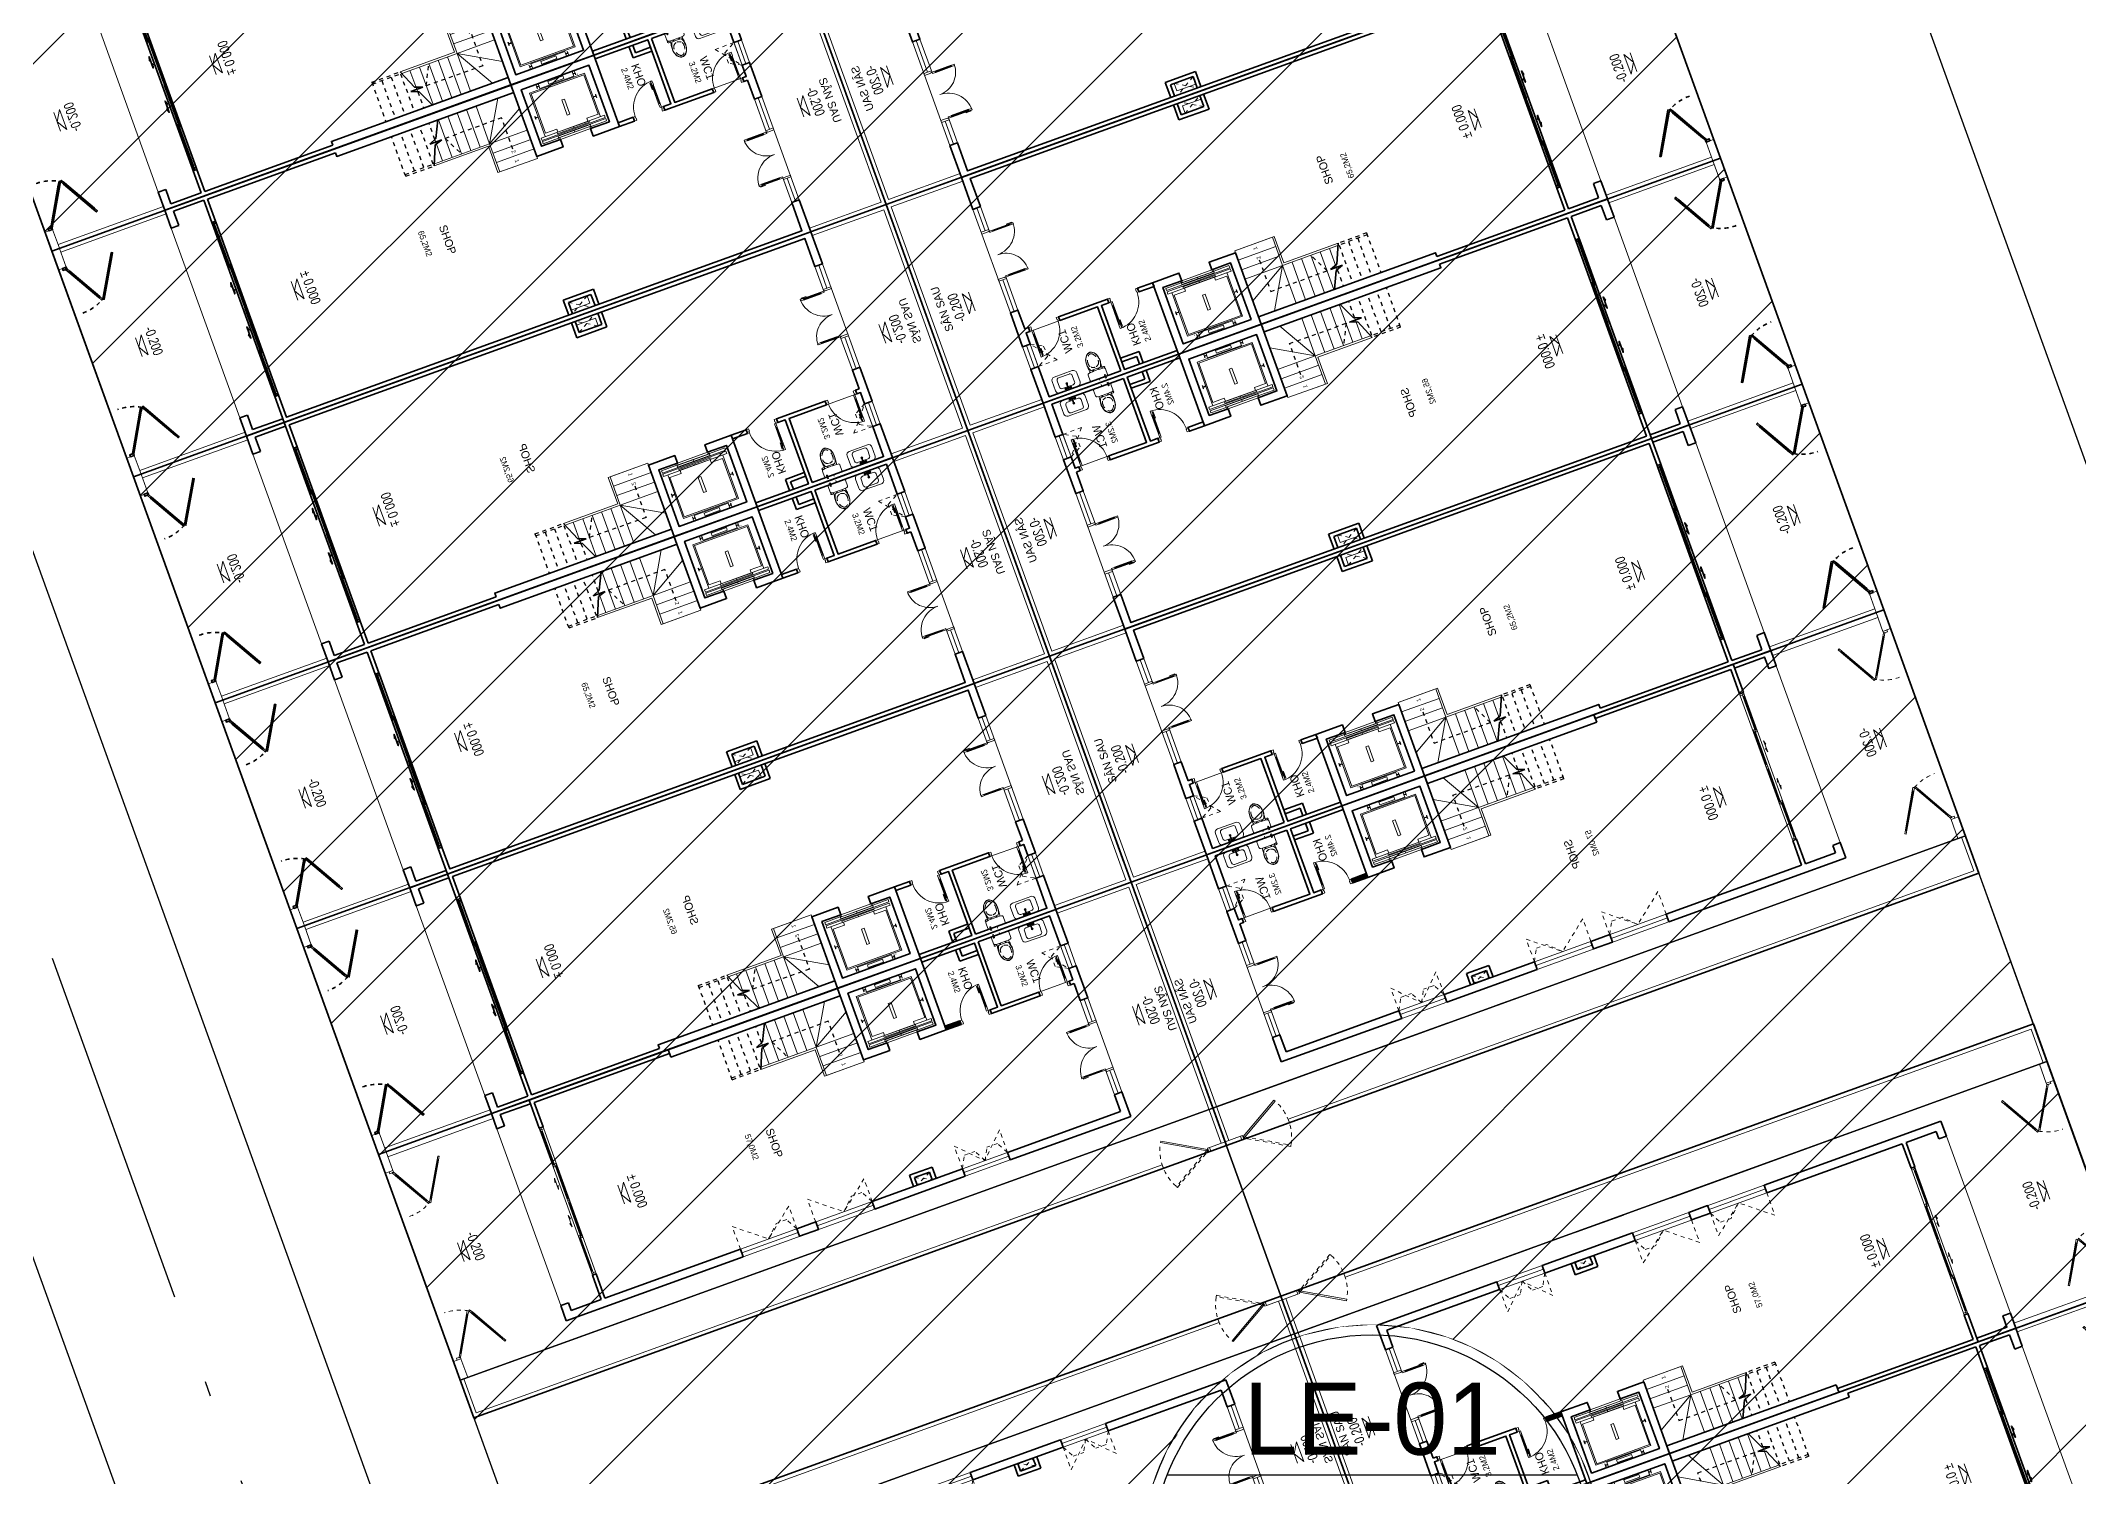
# Model space of a CAD drawing. Header units: metres. Extents: x 551291 to 569219, y 2064429 to 2066248.
# Drawn here: x 552807.2 to 552858.1, y 2065729.4 to 2065765.2 of the extents above; entities that cross this region are included whole.
import ezdxf
from ezdxf.enums import TextEntityAlignment as Align

# ---------------------------------------------------------------- set-up
doc = ezdxf.new("R2010")
doc.units = ezdxf.units.M
for name, pattern in [('$AUDIT_BAD_LTYPE2', [0]), ('ACAD_ISO10W100', [18.5, 12, -3, 0.5, -3]), ('CENTER', [2, 1.25, -0.25, 0.25, -0.25]), ('DASHDOT2', [0.5, 0.25, -0.125, 0, -0.125]), ('DOT', [0.25, 0, -0.25]), ('HIDDEN', [0.375, 0.25, -0.125]), ('HIDDEN2', [0.1875, 0.125, -0.0625]), ('xref-thap C (mb tang 32-2)$0$HIDDEN', [0.375, 0.25, -0.125])]:
    doc.linetypes.add(name, pattern=pattern)
doc.layers.get('0').update_dxf_attribs({"linetype": 'CONTINUOUS'})
for name, color, linetype, lineweight in [('-CONCRETE', 1, 'CONTINUOUS', 35), ('-DIM', 9, 'CONTINUOUS', 13), ('-DOOR', 137, 'CONTINUOUS', 9), ('-FURNITURE', 46, 'CONTINUOUS', 9), ('-HATCH', 8, 'CONTINUOUS', 5), ('-HIDE', 3, 'HIDDEN', 13), ('-KH', 143, 'CONTINUOUS', 13), ('-LINE1', 7, 'CONTINUOUS', 18), ('-LINE2', 252, 'CONTINUOUS', 9), ('-TEXT', 7, 'CONTINUOUS', 15), ('-WALL', 4, 'CONTINUOUS', 35), ('text', 7, 'CONTINUOUS', 25)]:
    doc.layers.add(name, color=color, linetype=linetype, lineweight=lineweight)
for name, color, linetype in [('1-NETMANH', 8, 'CONTINUOUS'), ('APOLIC', 7, 'CONTINUOUS'), ('ChiaLo', 128, 'CENTER'), ('datOlienke', 42, 'CONTINUOUS'), ('ghi_chu', 7, 'CONTINUOUS'), ('LogDg', 7, 'CONTINUOUS'), ('LoLK', 6, 'CONTINUOUS'), ('TEXT25', 2, 'CONTINUOUS'), ('TimDg', 222, 'CONTINUOUS'), ('ViaHeS', 32, 'CONTINUOUS')]:
    doc.layers.add(name, color=color, linetype=linetype)
doc.styles.add('1', font='arial.ttf')
doc.styles.add('avh', font='')
doc.styles.add('SVN_AVO_thuong', font='')
doc.styles.add('T1', font='', dxfattribs={"height": 200})
doc.styles.add('vnavanth', font='', dxfattribs={"width": 0.8})
doc.styles.get('avh').set_extended_font_data('.VnAvantH')
doc.styles.get('SVN_AVO_thuong').set_extended_font_data('SVN-Avo')
doc.styles.get('T1').set_extended_font_data('VNgeometric Light')
doc.styles.get('vnavanth').set_extended_font_data('.VnAvantH')

# ---------------------------------------------------------------- blocks, each defined once
blk = doc.blocks.new('sl')
at = {"layer": 'ghi_chu', "color": 158}
blk.add_circle((0, 0), 5.75, dxfattribs=at)
at = {"color": 158, "linetype": 'DOT'}
blk.add_wipeout([(0, 5.75), (0.97, 5.668), (1.864, 5.439), (2.472, 5.191), (3.131, 4.823), (3.79, 4.324), (4.429, 3.666), (4.911, 2.991), (5.204, 2.446), (5.532, 1.568), (5.698, 0.768), (5.75, 0), (5.686, -0.853), (5.496, -1.69), (5.233, -2.383), (4.825, -3.127), (4.383, -3.722), (3.93, -4.198), (2.994, -4.909), (2.42, -5.216), (1.535, -5.541), (0.627, -5.716), (0, -5.75), (-0.858, -5.686), (-1.594, -5.525), (-2.409, -5.221), (-3.139, -4.817), (-3.718, -4.386), (-4.312, -3.804), (-4.852, -3.086), (-5.211, -2.43), (-5.524, -1.596), (-5.686, -0.854), (-5.75, 0), (-5.661, 1.007), (-5.488, 1.715), (-5.12, 2.617), (-4.439, 3.655), (-3.548, 4.525), (-2.721, 5.065), (-1.721, 5.487), (-0.805, 5.693)], dxfattribs=at).dxf.layer = 'ghi_chu'
at = {"layer": 'ghi_chu', "color": 32}
for points in [[(-5.123, 2), (5.123, 2)], [(-5.408, -1), (5.408, -1)], [(0, -1), (0, -5.5)]]:
    blk.add_lwpolyline(points, dxfattribs=at)
at = {"layer": 'ghi_chu'}
blk.add_circle((0, 0), 5.5, dxfattribs=at)
at = {"layer": 'ghi_chu', "style": 'avh'}
for tag, height, p in [('SOLO', 1.25, (0, 2.506)), ('DT', 1.5, (-0.015, -0.494))]:
    blk.add_attdef(tag, text='', height=height, dxfattribs=at).set_placement(p, align=Align.CENTER)
blk.add_attdef('MD', text='', height=1.25, dxfattribs=at).set_placement((-0.502, -2.997), align=Align.RIGHT)
blk.add_attdef('TC', (0.5, -3.02), '', height=1.25, dxfattribs=at)
blk = doc.blocks.new('A$C18091ED7')
for p, q in [((-83, -267), (-83, -300)), ((-83, -278), (-83, -288)), ((-61, -290), (-83, -290)), ((-63, -265), (-81, -265)), ((-61, -267), (-61, -300)), ((0, -42), (0, 0)), ((61, -267), (61, -300)), ((61, -290), (83, -290)), ((63, -265), (81, -265)), ((83, -267), (83, -300)), ((83, -278), (83, -288)), ((146, -27), (179, -27)), ((146, -27), (146, -30)), ((146, -30), (166, -30)), ((153, -37), (146, -30)), ((152, 0), (152, -27)), ((152, 0), (179, 0)), ((153, -37), (166, -37)), ((153, -40), (153, -37)), ((153, -40), (178, -40)), ((153, -40), (178, -40)), ((153, -40), (153, -42)), ((165, -262), (165, -290)), ((185, -30), (166, -30)), ((178, -37), (166, -37)), ((168, -260), (228, -260)), ((168, -292), (207, -292)), ((185, -30), (178, -37)), ((178, -37), (178, -40)), ((178, -40), (178, -42)), ((179, 0), (179, -27)), ((179, -27), (185, -27)), ((185, -27), (185, -30)), ((231, -274), (231, -262))]:
    blk.add_line(p, q)
for points in [[(230, -219, -0.137407), (225, -235), (222, -241, -0.236081), (198, -255, -0.051961), (-198, -255, -0.236081), (-222, -241), (-225, -235, -0.137407), (-230, -219), (-230, -72, -0.198912), (-226, -63), (-209, -46, -0.198912), (-200, -42), (0, -42), (200, -42, -0.198912), (209, -46), (226, -63, -0.198912), (230, -72)], [(144, -619, -0.212405), (26, -734, -0.027685), (-1, -739, -0.022279), (-26, -734, -0.212405), (-144, -619, -0.142796), (-167, -428, -0.093005), (-128, -309, -0.256439), (-111, -300), (0, -300), (111, -300, -0.256439), (128, -309, -0.093005), (167, -428, -0.142796)]]:
    blk.add_lwpolyline(points, format="xyb", close=True)
at = {"linetype": 'xref-thap C (mb tang 32-2)$0$HIDDEN', "ltscale": 100}
blk.add_lwpolyline([(61, -669, -0.199031), (0, -699, -0.199031), (-61, -669, -0.218924), (-132, -478, -0.153791), (-112, -404, -0.236701), (0, -348, -0.236701), (112, -404, -0.153791), (132, -478, -0.218924)], format="xyb", close=True, dxfattribs=at)
blk.add_circle((166, -78), 13.9)
for centre, radius, start, end in [((-81, -267), 1.98, 90, 180), ((-63, -267), 1.98, 0, 90), ((63, -267), 1.98, 90, 180), ((81, -267), 1.98, 0, 90), ((168, -262), 2.47, 90, 180), ((168, -290), 2.47, 180, 270), ((207, -277), 15.5, 270, 306.4659), ((168, -225), 80.1, 306.4659, 320.3123), ((228, -274), 2.47, 320.3123, 0)]:
    blk.add_arc(centre, radius, start, end)
for points in [[(-156, -259), (-157, -267), (-164, -328), (-169, -385), (-184, -528), (-136, -679), (-50, -735), (-20, -741), (0, -744)], [(156, -259), (157, -267), (164, -328), (169, -385), (184, -528), (136, -679), (50, -735), (20, -741), (0, -744)]]:
    blk.add_open_spline(points, degree=3, knots=[130.613938, 130.613938, 130.613938, 130.613938, 152.852109, 311.129351, 417.703951, 561.383393, 697.692632, 710.812262, 710.812262, 710.812262, 710.812262])
blk = doc.blocks.new('X-5M-DH-2-CORE$0$A$C75E80C28')
at = {"layer": '-LINE2', "linetype": 'Continuous', "ltscale": 2}
for p, q in [((-731, -149), (731, -149)), ((-731, -1305), (-731, -149)), ((-700, -179), (700, -179)), ((-700, -1225), (-700, -179)), ((-557, -112), (-560, -112)), ((-510, -22), (-510, -51)), ((-507, -22), (-510, -22)), ((-510, -109), (-510, -79)), ((-507, -22), (-507, -51)), ((-507, -109), (-507, -79)), ((-456, -57), (-501, -57)), ((-456, -60), (-501, -60)), ((-456, -70), (-501, -70)), ((-456, -73), (-501, -73)), ((-453, -63), (-453, -67)), ((-450, -63), (-450, -67)), ((450, -63), (450, -67)), ((453, -63), (453, -67)), ((456, -57), (501, -57)), ((456, -60), (501, -60)), ((456, -70), (501, -70)), ((456, -73), (501, -73)), ((457, -112), (460, -112)), ((507, -22), (510, -22)), ((507, -22), (507, -51)), ((507, -109), (507, -79)), ((510, -22), (510, -51)), ((510, -109), (510, -79)), ((700, -1225), (700, -179)), ((731, -1305), (731, -149)), ((840, -1305), (-840, -1305)), ((-840, -1365), (-840, -1305)), ((840, -1365), (-840, -1365)), ((840, -1395), (-840, -1395)), ((-840, -1395), (-840, -1455)), ((-840, -1455), (-435, -1455)), ((-700, -1225), (-400, -1225)), ((-435, -1450), (-435, -1460)), ((-435, -1450), (-400, -1450)), ((-435, -1460), (-425, -1460)), ((-435, -1490), (-435, -1500)), ((-435, -1490), (-425, -1490)), ((-435, -1500), (-400, -1500)), ((-433, -1452), (-433, -1458)), ((-433, -1452), (-402, -1452)), ((-433, -1458), (-425, -1458)), ((-433, -1492), (-433, -1498)), ((-433, -1492), (-425, -1492)), ((-433, -1498), (-402, -1498)), ((430, -1406), (-430, -1406)), ((-430, -1406), (-430, -1446)), ((430, -1446), (-430, -1446)), ((425, -1309), (-425, -1309)), ((-425, -1343), (-425, -1309)), ((425, -1343), (-425, -1343)), ((-425, -1458), (-425, -1460)), ((-425, -1490), (-425, -1492)), ((-402, -1452), (-402, -1498)), ((-400, -1305), (-400, -1225)), ((400, -1450), (-400, -1450)), ((-400, -1450), (-400, -1500)), ((0, -1309), (0, -1343)), ((0, -1406), (0, -1446)), ((700, -1225), (400, -1225)), ((400, -1305), (400, -1225)), ((400, -1450), (400, -1500)), ((435, -1450), (400, -1450)), ((435, -1500), (400, -1500)), ((402, -1452), (402, -1498)), ((433, -1452), (402, -1452)), ((433, -1498), (402, -1498)), ((425, -1343), (425, -1309)), ((433, -1458), (425, -1458)), ((425, -1458), (425, -1460)), ((435, -1460), (425, -1460)), ((425, -1490), (425, -1492)), ((435, -1490), (425, -1490)), ((433, -1492), (425, -1492)), ((430, -1406), (430, -1446)), ((433, -1452), (433, -1458)), ((433, -1492), (433, -1498)), ((435, -1450), (435, -1460)), ((840, -1455), (435, -1455)), ((435, -1490), (435, -1500)), ((840, -1365), (840, -1305)), ((840, -1395), (840, -1455))]:
    blk.add_line(p, q, dxfattribs=at)
for points in [[(-450, 0), (-450, -130), (450, -130), (450, 0)], [(-200, -29), (200, -29), (200, -101), (-200, -101)], [(-36, -584), (36, -584), (36, -984), (-36, -984)]]:
    blk.add_lwpolyline(points, close=True, dxfattribs=at)
for points in [[(-780, -789), (-751, -789, 0.414214), (-750, -788), (-750, -784), (-750, -780, 0.414214), (-751, -779), (-780, -779, -0.256978), (-784, -782), (-798, -782, -0.414214), (-801, -779), (-804, -749, 0.414214), (-807, -746), (-812, -746), (-812, -784), (-812, -821), (-807, -821, 0.414214), (-804, -818), (-801, -789, -0.414214), (-798, -786), (-784, -786, -0.256978), (-780, -789)], [(780, -789), (751, -789, -0.414214), (750, -788), (750, -784), (750, -780, -0.414214), (751, -779), (780, -779, 0.256978), (784, -782), (798, -782, 0.414214), (801, -779), (804, -749, -0.414214), (807, -746), (812, -746), (812, -784), (812, -821), (807, -821, -0.414214), (804, -818), (801, -789, 0.414214), (798, -786), (784, -786, 0.256978), (780, -789)]]:
    blk.add_lwpolyline(points, format="xyb", dxfattribs=at)
for centre, radius, start, end in [((-501, -51), 9.4, 180, 270), ((-501, -79), 9.4, 90, 180), ((-501, -51), 6.2, 180, 270), ((-501, -79), 6.2, 90, 180), ((-456, -63), 6.2, 0, 90), ((-456, -63), 3, 0, 90), ((-456, -67), 6.2, 270, 0), ((-456, -67), 3, 270, 0), ((456, -63), 6.2, 90, 180), ((456, -67), 6.2, 180, 270), ((456, -63), 3, 90, 180), ((456, -67), 3, 180, 270), ((501, -51), 6.2, 270, 0), ((501, -51), 9.4, 270, 0), ((501, -79), 9.4, 0, 90), ((501, -79), 6.2, 0, 90)]:
    blk.add_arc(centre, radius, start, end, dxfattribs=at)
blk = doc.blocks.new('A$C3F71457E')
at = {"layer": '-CONCRETE'}
blk.add_lwpolyline([(0, -100), (0, 400), (-1500, 400), (-1500, -1400), (0, -1400), (0, -900), (200, -900), (200, -1600), (-1700, -1600), (-1700, 600), (200, 600), (200, -100), (0, -100)], dxfattribs=at)
at = {"layer": '-LINE1'}
blk.add_line((0, -900), (0, -100), dxfattribs=at)
at = {"color": 2, "rotation": 90}
blk.add_blockref('X-5M-DH-2-CORE$0$A$C75E80C28', (-1500, -500), dxfattribs=at)
blk = doc.blocks.new('*U1202')
at = {"linetype": '$AUDIT_BAD_LTYPE2'}
for p, q in [((70, 100), (70, 600)), ((90, 600), (90, 100))]:
    blk.add_line(p, q, dxfattribs=at)
for points in [[(50, 600), (90, 600), (90, 700), (50, 700), (50, 600)], [(50, 603), (50, 100)], [(50, 100), (90, 100), (90, 0), (50, 0), (50, 100)]]:
    blk.add_lwpolyline(points)
for points in [[(118, 495), (118, 664), (90, 664), (90, 636), (113, 636), (113, 495)], [(0, 0), (50, 0), (50, -40), (60, -40), (60, -100), (0, -100)], [(800, 0), (750, 0), (750, -40), (740, -40), (740, -100), (800, -100)]]:
    blk.add_lwpolyline(points, close=True)
at = {"linetype": '$AUDIT_BAD_LTYPE2', "ltscale": 0.3}
blk.add_arc((50, 0), 700, 0, 90, dxfattribs=at)
blk = doc.blocks.new('lavabo4')
for p, q in [((241, 0), (-241, 0)), ((-327, -86), (-327, -330)), ((-241, -416), (241, -416)), ((-200, -138), (-200, -305)), ((141, -80), (-141, -80)), ((-141, -363), (141, -363)), ((-74, -39), (-79, -39)), ((-74, -44), (-79, -44)), ((-67, -33), (-67, -28)), ((-67, -50), (-67, -55)), ((-63, -33), (-63, -28)), ((-63, -50), (-63, -55)), ((-57, -39), (-52, -39)), ((-57, -44), (-52, -44)), ((-9, -57), (-9, -123)), ((9, -123), (9, -57)), ((57, -39), (52, -39)), ((57, -44), (52, -44)), ((63, -33), (63, -28)), ((63, -50), (63, -55)), ((68, -33), (68, -28)), ((68, -50), (68, -55)), ((74, -39), (79, -39)), ((74, -44), (79, -44)), ((200, -305), (200, -138)), ((327, -330), (327, -86))]:
    blk.add_line(p, q)
for centre, radius in [((-65, -42), 24.8), ((-83, -42), 5.03), ((-65, -42), 9), ((-65, -24), 5.03), ((-65, -60), 5.03), ((-47, -42), 5.03), ((0, -159), 22.8), ((0, -159), 14.1), ((0, -42), 9), ((65, -42), 24.8), ((47, -42), 5.03), ((65, -42), 9), ((65, -24), 5.03), ((65, -60), 5.03), ((83, -42), 5.03)]:
    blk.add_circle(centre, radius)
for centre, radius, start, end in [((-241, -86), 86.1, 90, 180), ((-241, -330), 86.1, 180, 270), ((-141, -138), 58.8, 90, 180), ((-141, -305), 58.8, 180, 270), ((-65, -42), 18, 105.2407, 164.2093), ((-65, -42), 18, 196.2342, 253.9047), ((-65, -42), 18, 16.4413, 74.0789), ((-65, -42), 18, 286.12, 344.0884), ((0, -42), 27, 289.6514, 250.3603), ((0, -42), 18, 300.3431, 239.7554), ((0, -123), 9, 180, 0), ((65, -42), 18, 106.12, 164.0884), ((65, -42), 18, 196.4413, 254.0789), ((65, -42), 18, 16.2342, 73.9047), ((65, -42), 18, 285.2407, 344.2093), ((141, -138), 58.8, 0, 90), ((141, -305), 58.8, 270, 0), ((241, -86), 86.1, 0, 90), ((241, -330), 86.1, 270, 0)]:
    blk.add_arc(centre, radius, start, end)
blk = doc.blocks.new('A$Cf949713d')
at = {"layer": '-LINE1'}
for p, q in [((1754, 3250), (4, 3250)), ((1004, 2250), (427, 3250)), ((1004, 3250), (1004, 2250)), ((1254, 2250), (1254, 3250)), ((1254, 3250), (1254, 2250)), ((1504, 2250), (1504, 3250)), ((1504, 3250), (1504, 2250)), ((1754, 2250), (1754, 3250)), ((1754, 3250), (1754, 2200)), ((1004, 2250), (4, 2827)), ((1004, 780), (1004, 2250)), ((1004, 2250), (1754, 2250)), ((1054, 2200), (1054, 759)), ((1054, 2200), (1754, 2200))]:
    blk.add_line(p, q, dxfattribs=at)
at = {"layer": '-LINE1', "lineweight": 18}
for p, q in [((4, 3250), (4, 1250)), ((1004, 2250), (4, 2250)), ((1004, 2000), (4, 2000)), ((1004, 1750), (4, 1750)), ((1004, 1500), (4, 1500)), ((1004, 1250), (4, 1250)), ((1004, 1000), (439, 1000))]:
    blk.add_line(p, q, dxfattribs=at)
at = {"layer": '-WALL'}
for p, q in [((426, 1032), (0, 1235)), ((503, 839), (426, 1032)), ((505, 1160), (503, 839)), ((570, 962), (505, 1160)), ((1054, 759), (570, 962))]:
    blk.add_line(p, q, dxfattribs=at)
at = {"layer": '1-NETMANH', "linetype": 'DASHDOT2'}
for p, q in [((4, 1233), (4, 0)), ((439, 1000), (4, 1000)), ((1004, 750), (4, 750)), ((1004, 0), (1004, 780)), ((1054, 0), (1054, 759)), ((1004, 500), (4, 500)), ((1004, 250), (4, 250)), ((1054, 0), (4, 0))]:
    blk.add_line(p, q, dxfattribs=at)
blk.add_lwpolyline([(1331, 2750), (496, 2750), (502, 1250), (502, 1250), (1004, 1500), (1004, 1500)], dxfattribs=at)
at = {"layer": '-TEXT', "color": 2, "style": 'vnavanth'}
for s, p in [('2', (1351, 2698)), ('1', (1600, 2698))]:
    blk.add_text(s, height=100, dxfattribs=at).set_placement(p)
blk = doc.blocks.new('*U1193')
at = {"color": 8, "ltscale": 100}
for p, q in [((50, 100), (4580, 100)), ((50, 0), (4580, 0))]:
    blk.add_line(p, q, dxfattribs=at)
at = {"ltscale": 100}
for p, q in [((105, 45), (1148, 45)), ((1148, 10), (105, 10)), ((1218, 90), (2245, 90)), ((2245, 55), (1218, 55)), ((3413, 90), (2385, 90)), ((2385, 55), (3413, 55)), ((4525, 45), (3483, 45)), ((3483, 10), (4525, 10))]:
    blk.add_line(p, q, dxfattribs=at)
for points in [[(50, 100), (0, 100), (0, 0), (50, 0), (50, 10), (35, 10), (35, 45), (50, 45)], [(4630, 0), (4580, 0), (4580, 10), (4595, 10), (4595, 45), (4580, 45), (4580, 100), (4630, 100)]]:
    blk.add_lwpolyline(points, close=True)
for points in [[(105, 32), (95, 32), (95, 22), (105, 22), (105, 10), (35, 10), (35, 45), (105, 45)], [(1148, 90), (1218, 90), (1218, 77), (1208, 77), (1208, 67), (1218, 67), (1218, 55), (1148, 55)], [(1218, 10), (1148, 10), (1148, 22), (1158, 22), (1158, 32), (1148, 32), (1148, 45), (1218, 45)], [(2245, 67), (2255, 67), (2255, 77), (2245, 77), (2245, 90), (2315, 90), (2315, 55), (2245, 55)], [(2385, 67), (2375, 67), (2375, 77), (2385, 77), (2385, 90), (2315, 90), (2315, 55), (2385, 55)], [(3483, 90), (3413, 90), (3413, 77), (3423, 77), (3423, 67), (3413, 67), (3413, 55), (3483, 55)], [(3413, 10), (3483, 10), (3483, 22), (3473, 22), (3473, 32), (3483, 32), (3483, 45), (3413, 45)], [(4525, 32), (4535, 32), (4535, 22), (4525, 22), (4525, 10), (4595, 10), (4595, 45), (4525, 45)]]:
    blk.add_lwpolyline(points, close=True, dxfattribs=at)
at = {"color": 8, "ltscale": 100}
for points in [[(1158, 32), (1158, 22), (95, 22), (95, 32)], [(1208, 67), (1208, 77), (2255, 77), (2255, 67)], [(3423, 67), (3423, 77), (2375, 77), (2375, 67)], [(3473, 32), (3473, 22), (4535, 22), (4535, 32)]]:
    blk.add_lwpolyline(points, close=True, dxfattribs=at)
for points in [[(1677, -65), (1677, -90), (1577, -65), (1877, -65), (1777, -40), (1777, -65)], [(2954, -65), (2954, -90), (3054, -65), (2754, -65), (2854, -40), (2854, -65)]]:
    blk.add_lwpolyline(points)
blk = doc.blocks.new('*U1195')
for points in [[(22, 564), (22, 734), (50, 734), (50, 706), (27, 706), (27, 564)], [(0, 0), (50, 0), (50, -40), (60, -40), (60, -246), (0, -246)], [(1599, 0), (1549, 0), (1549, -40), (1539, -40), (1539, -246), (1599, -246)]]:
    blk.add_lwpolyline(points, close=True)
for points in [[(50, 670), (90, 670), (90, 770), (50, 770), (50, 670)], [(50, 673), (50, 100)], [(1549, 629), (1509, 629), (1509, 729), (1549, 729), (1549, 629)], [(1549, 632), (1549, 100)], [(50, 100), (90, 100), (90, 0), (50, 0), (50, 100)], [(1549, 100), (1509, 100), (1509, 0), (1549, 0), (1549, 100)]]:
    blk.add_lwpolyline(points)
at = {"ltscale": 0.3}
for points in [[(820, 0, 0.414214), (50, 770, 0.414214)], [(820, 0, -0.414214), (1549, 729, -0.414214)]]:
    blk.add_lwpolyline(points, format="xyb", dxfattribs=at)
at = {"layer": 'APOLIC', "linetype": '$AUDIT_BAD_LTYPE2'}
for p, q in [((70, 100), (70, 670)), ((90, 670), (90, 100)), ((1509, 629), (1509, 100)), ((1529, 100), (1529, 629))]:
    blk.add_line(p, q, dxfattribs=at)
blk = doc.blocks.new('MAU M1SH')
at = {"layer": '-DIM'}
blk.add_line((1020, 14600), (-380, 14600), dxfattribs=at)
at = {"layer": '-DOOR'}
for p, q in [((1870, 14800), (1920, 14800)), ((1020, 14700), (420, 14700)), ((1920, 14700), (2760, 14700)), ((4060, 14700), (4670, 14700))]:
    blk.add_line(p, q, dxfattribs=at)
blk.add_lwpolyline([(1020, 14600), (420, 14600), (420, 14800), (1020, 14800)], close=True, dxfattribs=at)
for points in [[(2833, 14600), (1920, 14600), (1920, 14800), (4670, 14800), (4670, 14600), (3987, 14600)], [(1320, 14500), (1320, 13700)]]:
    blk.add_lwpolyline(points, dxfattribs=at)
at = {"layer": '-HIDE', "ltscale": 10}
for p, q in [((5120, 9000), (5420, 8500)), ((5120, 8500), (5419, 9000))]:
    blk.add_line(p, q, dxfattribs=at)
at = {"layer": '-KH'}
for p, q in [((2265, 15612), (2762, 15612)), ((2271, 2164), (2768, 2164)), ((2265, -1975), (2762, -1975))]:
    blk.add_line(p, q, dxfattribs=at)
for points in [[(2777, 15771), (2250, 15771), (2514, 15612)], [(2783, 2323), (2256, 2323), (2520, 2164)], [(2777, -1816), (2250, -1816), (2514, -1975)]]:
    blk.add_lwpolyline(points, close=True, dxfattribs=at)
for points in [[(2514, 15612), (2514, 15771), (2777, 15771), (2514, 15612)], [(2520, 2164), (2520, 2323), (2783, 2323), (2520, 2164)], [(2514, -1975), (2514, -1816), (2777, -1816), (2514, -1975)]]:
    blk.add_solid(points, dxfattribs=at)
at = {"layer": '-LINE1'}
for p, q in [((5320, 9000), (5120, 9000)), ((5320, 9000), (5320, 8500)), ((0, -200), (5040, -200))]:
    blk.add_line(p, q, dxfattribs=at)
at = {"layer": '-LINE1', "lineweight": 18}
for p, q in [((-480, 800), (-480, -3200)), ((5520, 800), (5520, -3200)), ((-381, -3000), (-381, -200)), ((5420, -3000), (5420, -200)), ((20, -3100), (20, -3000))]:
    blk.add_line(p, q, dxfattribs=at)
at = {"layer": '-LINE1'}
for points in [[(-480, 14800), (-480, 16800), (5520, 16800), (5518, 14800)], [(-380, 14800), (-380, 16700), (5420, 16700), (5418, 14800)]]:
    blk.add_lwpolyline(points, dxfattribs=at)
at = {"layer": '-LINE1', "lineweight": 18}
for points in [[(-480, -3200), (20, -3200), (20, -3000), (-480, -3000)], [(5020, -3200), (5520, -3200), (5520, -3000), (5020, -3000)]]:
    blk.add_lwpolyline(points, close=True, dxfattribs=at)
at = {"layer": '-LINE2', "linetype": 'HIDDEN2', "ltscale": 10}
for points in [[(420, 14600), (420, 14100), (1019, 14600)], [(1020, 14600), (859, 14300), (580, 14300), (420, 14600)]]:
    blk.add_lwpolyline(points, dxfattribs=at)
at = {"layer": '-WALL'}
for p, q in [((-180, 12600), (-180, 12200)), ((-80, 12600), (-80, 12100)), ((-380, 12200), (-180, 12200)), ((-380, 12100), (-80, 12100)), ((5020, 9200), (5419, 9200)), ((5020, 9200), (5020, 8400)), ((-380, 9000), (-480, 9000)), ((-480, 9000), (-480, 800)), ((5120, 9100), (5419, 9100)), ((5120, 9100), (5120, 8500)), ((5020, 8400), (5420, 8400)), ((5120, 8500), (5420, 8500)), ((-380, 900), (-380, 4300)), ((-480, 800), (-480, -200)), ((-381, 800), (205, 800)), ((-381, 0), (-381, 800)), ((205, 900), (-380, 900)), ((205, 800), (205, 900)), ((4835, 800), (4835, 900)), ((5520, 800), (5420, 800)), ((5420, 800), (5420, 0)), ((5520, -200), (5520, 800)), ((0, 0), (-381, 0)), ((0, 0), (0, -200)), ((5040, 0), (5420, 0)), ((0, -200), (-480, -200)), ((5040, -200), (5040, 0)), ((5040, -200), (5520, -200))]:
    blk.add_line(p, q, dxfattribs=at)
for points in [[(-480, 16800), (5520, 16800), (5520, -3200), (-480, -3200)], [(1420, 14600), (1420, 14500), (1320, 14500), (1320, 14600), (1020, 14600), (1020, 14800), (1920, 14800), (1920, 14600)], [(1320, 11600), (1420, 11600), (1420, 11200), (1320, 11200)]]:
    blk.add_lwpolyline(points, close=True, dxfattribs=at)
for points in [[(-380, 12700), (1320, 12700), (1320, 13700), (1420, 13700), (1420, 12400), (1320, 12400), (1320, 12600), (-380, 12600), (-380, 11200), (-480, 11200), (-480, 14800), (420, 14800), (420, 14600), (-380, 14600), (-380, 12700)], [(4670, 14800), (5520, 14800), (5520, 800), (4835, 800), (4835, 900), (5419, 900), (5419, 14600), (4670, 14600), (4670, 14800)], [(-380, 4300), (-280, 4300), (-280, 9000)]]:
    blk.add_lwpolyline(points, dxfattribs=at)
at = {"ltscale": 100}
for p, q in [((995, -2360), (146, -1870)), ((164, -1839), (1013, -2329)), ((4876, -1839), (4027, -2329)), ((4044, -2360), (4893, -1870)), ((995, -2460), (146, -2950)), ((164, -2980), (1013, -2490)), ((4876, -2980), (4027, -2490)), ((4044, -2460), (4893, -2950))]:
    blk.add_line(p, q, dxfattribs=at)
for points in [[(158, -1850), (149, -1845), (144, -1854), (153, -1859), (146, -1870), (60, -1820), (77, -1789), (164, -1839)], [(4882, -1850), (4891, -1845), (4896, -1854), (4887, -1859), (4893, -1870), (4980, -1820), (4962, -1789), (4876, -1839)], [(1082, -2410), (995, -2360), (1001, -2349), (1010, -2354), (1015, -2345), (1006, -2340), (1013, -2329), (1099, -2379)], [(1082, -2410), (995, -2460), (1001, -2471), (1010, -2466), (1015, -2474), (1006, -2479), (1013, -2490), (1099, -2440)], [(3958, -2410), (4044, -2360), (4038, -2349), (4030, -2354), (4025, -2345), (4033, -2340), (4027, -2329), (3940, -2379)], [(3958, -2410), (4044, -2460), (4038, -2471), (4030, -2466), (4025, -2474), (4033, -2479), (4027, -2490), (3940, -2440)], [(70, -3035), (60, -3035), (60, -3000), (20, -3000), (20, -3100), (70, -3100)], [(158, -2969), (149, -2974), (144, -2966), (153, -2961), (146, -2950), (60, -3000), (77, -3030), (164, -2980)], [(4882, -2969), (4891, -2974), (4896, -2966), (4887, -2961), (4893, -2950), (4980, -3000), (4962, -3030), (4876, -2980)], [(4970, -3035), (4980, -3035), (4980, -3000), (5020, -3000), (5020, -3100), (4970, -3100)]]:
    blk.add_lwpolyline(points, close=True, dxfattribs=at)
at = {"color": 8, "ltscale": 100}
for points in [[(1015, -2345), (1010, -2354), (144, -1854), (149, -1845)], [(4025, -2345), (4030, -2354), (4896, -1854), (4891, -1845)], [(1015, -2474), (1010, -2466), (144, -2966), (149, -2974)], [(4025, -2474), (4030, -2466), (4896, -2966), (4891, -2974)]]:
    blk.add_lwpolyline(points, close=True, dxfattribs=at)
at = {"color": 8, "linetype": 'HIDDEN', "ltscale": 10}
for centre, start, end in [((60, -3000), 0, 30), ((4980, -3000), 150, 180)]:
    blk.add_arc(centre, 1180, start, end, dxfattribs=at)
blk.add_arc((562, -2710), 580, 210, 213.4596)
at = {"layer": 'text'}
for p, q in [((-480, 10000), (-481, 10000)), ((-480, 9900), (-481, 9900))]:
    blk.add_line(p, q, dxfattribs=at)
at = {"layer": '-DOOR', "xscale": 0.8130081300813009, "yscale": 0.8130081300813009, "zscale": 0.8130081300813009, "rotation": 180}
blk.add_blockref('*U1195', (4060, 14600), dxfattribs=at)
at = {"layer": '-DOOR', "xscale": -1, "rotation": 89.99999998995061}
for p in [(1320, 14500), (1320, 12400)]:
    blk.add_blockref('*U1202', p, dxfattribs=at)
at = {"layer": '-FURNITURE', "rotation": 90}
blk.add_blockref('lavabo4', (-380, 14077), dxfattribs=at)
at = {"layer": '-FURNITURE', "xscale": -1, "rotation": 90}
blk.add_blockref('A$C18091ED7', (-423, 13273), dxfattribs=at)
at = {"layer": '-WALL', "xscale": -1, "rotation": 180}
blk.add_blockref('A$C3F71457E', (1220, 9600), dxfattribs=at)
at = {"layer": '-WALL', "color": 1}
blk.add_blockref('A$Cf949713d', (-284, 5750), dxfattribs=at)
blk.add_blockref('*U1193', (205, 800))
at = {"layer": '-TEXT', "style": '1', "width": 0.75}
for s, p in [('-0.200', (2124, 15894)), ('%%P 0.000', (2136, 2446)), ('-0.200', (2124, -1693))]:
    blk.add_text(s, height=250, dxfattribs=at).set_placement(p)
at = {"layer": 'TEXT25'}
for s, height, style, p in [('SÂN SAU', 200, 'SVN_AVO_thuong', (2002, 16272)), ('WC1', 200, 'SVN_AVO_thuong', (487, 13653)), ('3.2M2', 150, 'T1', (509, 13362)), ('2.4M2', 150, 'T1', (82, 11720)), ('KHO', 200, 'SVN_AVO_thuong', (81, 11985)), ('SHOP', 200, 'SVN_AVO_thuong', (2235, 6098)), ('65,2M2', 150, 'T1', (2182, 5560))]:
    blk.add_text(s, height=height, rotation=360, dxfattribs=dict(at, style=style)).set_placement(p)
blk = doc.blocks.new('*U1205')
at = {"color": 8, "ltscale": 100}
for p, q in [((50, 100), (3851, 100)), ((50, 0), (3851, 0))]:
    blk.add_line(p, q, dxfattribs=at)
at = {"ltscale": 100}
for p, q in [((105, 45), (965, 45)), ((965, 10), (105, 10)), ((1035, 90), (1880, 90)), ((1880, 55), (1035, 55)), ((2865, 90), (2020, 90)), ((2020, 55), (2865, 55)), ((3796, 45), (2935, 45)), ((2935, 10), (3796, 10))]:
    blk.add_line(p, q, dxfattribs=at)
for points in [[(50, 100), (0, 100), (0, 0), (50, 0), (50, 10), (35, 10), (35, 45), (50, 45)], [(3901, 0), (3851, 0), (3851, 10), (3866, 10), (3866, 45), (3851, 45), (3851, 100), (3901, 100)]]:
    blk.add_lwpolyline(points, close=True)
for points in [[(105, 32), (95, 32), (95, 22), (105, 22), (105, 10), (35, 10), (35, 45), (105, 45)], [(965, 90), (1035, 90), (1035, 77), (1025, 77), (1025, 67), (1035, 67), (1035, 55), (965, 55)], [(1035, 10), (965, 10), (965, 22), (975, 22), (975, 32), (965, 32), (965, 45), (1035, 45)], [(1880, 67), (1890, 67), (1890, 77), (1880, 77), (1880, 90), (1950, 90), (1950, 55), (1880, 55)], [(2020, 67), (2010, 67), (2010, 77), (2020, 77), (2020, 90), (1950, 90), (1950, 55), (2020, 55)], [(2935, 90), (2865, 90), (2865, 77), (2875, 77), (2875, 67), (2865, 67), (2865, 55), (2935, 55)], [(2865, 10), (2935, 10), (2935, 22), (2925, 22), (2925, 32), (2935, 32), (2935, 45), (2865, 45)], [(3796, 32), (3806, 32), (3806, 22), (3796, 22), (3796, 10), (3866, 10), (3866, 45), (3796, 45)]]:
    blk.add_lwpolyline(points, close=True, dxfattribs=at)
at = {"color": 8, "ltscale": 100}
for points in [[(975, 32), (975, 22), (95, 22), (95, 32)], [(1025, 67), (1025, 77), (1890, 77), (1890, 67)], [(2875, 67), (2875, 77), (2010, 77), (2010, 67)], [(2925, 32), (2925, 22), (3806, 22), (3806, 32)]]:
    blk.add_lwpolyline(points, close=True, dxfattribs=at)
for points in [[(1405, -65), (1405, -90), (1305, -65), (1605, -65), (1505, -40), (1505, -65)], [(2496, -65), (2496, -90), (2596, -65), (2296, -65), (2396, -40), (2396, -65)]]:
    blk.add_lwpolyline(points)
blk = doc.blocks.new('*U1199')
for points in [[(1108, 635), (1091, 665), (61, 70), (79, 40)], [(0, 100), (50, 100), (50, 0), (0, 0)]]:
    blk.add_lwpolyline(points, close=True)
at = {"color": 8, "linetype": 'HIDDEN', "ltscale": 5}
blk.add_lwpolyline([(1108, -535), (1091, -565), (61, 29), (79, 60)], close=True, dxfattribs=at)
for centre in [(56, 67), (74, 37)]:
    blk.add_circle(centre, 6)
blk.add_circle((56, 32), 6, dxfattribs=at)
blk.add_arc((61, 50), 1200, 331.3511, 28.6489, dxfattribs=at)
blk = doc.blocks.new('D12')
at = {"layer": '-DOOR'}
for p, q in [((0, 200), (1200, 200)), ((0, 100), (1200, 100)), ((0, 0), (1200, 0))]:
    blk.add_line(p, q, dxfattribs=at)
at = {"layer": '-LINE2', "linetype": 'HIDDEN2', "ltscale": 10}
for p, q in [((0, 200), (0, 800)), ((0, 800), (600, 200)), ((1200, 800), (600, 200)), ((1200, 200), (1200, 800)), ((0, 200), (160, 500)), ((160, 500), (439, 500)), ((600, 200), (439, 500)), ((600, 200), (761, 500)), ((1040, 500), (761, 500)), ((1200, 200), (1040, 500))]:
    blk.add_line(p, q, dxfattribs=at)
blk = doc.blocks.new('MAU M1G SH')
at = {"layer": '-HATCH'}
h = blk.add_hatch(color=256, dxfattribs=at)
h.dxf.hatch_style = 1
h.paths.add_polyline_path([(-3200, 11600), (-3301, 11600), (-3301, 11201), (-3200, 11201)])
at = {"layer": '-DIM'}
blk.add_line((-3601, 14600), (-5001, 14600), dxfattribs=at)
at = {"layer": '-DOOR'}
for p, q in [((-2800, 14800), (-2750, 14800)), ((-3601, 14700), (-4201, 14700)), ((-2750, 14700), (-2160, 14700)), ((-860, 14700), (-250, 14700)), ((200, 10400), (200, 11600)), ((300, 11600), (300, 10400)), ((400, 10400), (400, 11600)), ((200, 4500), (200, 8000)), ((300, 6500), (300, 8000)), ((400, 4500), (400, 8000)), ((300, 4500), (300, 6000))]:
    blk.add_line(p, q, dxfattribs=at)
blk.add_lwpolyline([(-3601, 14600), (-4201, 14600), (-4201, 14800), (-3601, 14800)], close=True, dxfattribs=at)
for points in [[(-2087, 14600), (-2750, 14600), (-2750, 14800), (-250, 14800), (-250, 14600), (-934, 14600)], [(-3301, 14500), (-3301, 13700)]]:
    blk.add_lwpolyline(points, dxfattribs=at)
at = {"layer": '-HIDE', "ltscale": 10}
for p, q in [((0, 9600), (198, 9200)), ((1, 9200), (199, 9600))]:
    blk.add_line(p, q, dxfattribs=at)
at = {"layer": '-KH'}
for p, q in [((-2168, 15773), (-1671, 15773)), ((-2349, 2164), (-1852, 2164)), ((-2355, -2099), (-1858, -2099))]:
    blk.add_line(p, q, dxfattribs=at)
for points in [[(-1656, 15932), (-2183, 15932), (-1919, 15773)], [(-1837, 2323), (-2364, 2323), (-2100, 2164)], [(-1843, -1940), (-2370, -1940), (-2106, -2099)]]:
    blk.add_lwpolyline(points, close=True, dxfattribs=at)
for points in [[(-1919, 15773), (-1919, 15932), (-1656, 15932), (-1919, 15773)], [(-2100, 2164), (-2100, 2323), (-1837, 2323), (-2100, 2164)], [(-2106, -2099), (-2106, -1940), (-1843, -1940), (-2106, -2099)]]:
    blk.add_solid(points, dxfattribs=at)
at = {"layer": '-LINE1'}
for p, q in [((-5100, 14800), (-5100, 16800)), ((-5100, 16800), (1900, 16800)), ((-5000, 14800), (-5000, 16700)), ((-5000, 16700), (1800, 16700)), ((1800, 16800), (1800, 16387)), ((1800, 16387), (1900, 16387)), ((1900, 16800), (1900, 16387)), ((1900, 16337), (1900, 15126)), ((1800, 15126), (1798, -3100)), ((1800, 15126), (1900, 15126)), ((1900, 15126), (1898, -3200)), ((-4701, -200), (0, -200)), ((900, -3100), (1798, -3100))]:
    blk.add_line(p, q, dxfattribs=at)
at = {"layer": '-LINE1', "lineweight": 18}
for p, q in [((-5100, 800), (-5100, -3200)), ((-5001, 800), (-5100, 800)), ((-5100, 800), (-5100, -3200)), ((-4967, 800), (-5067, 800)), ((-4967, -3000), (-4967, -200))]:
    blk.add_line(p, q, dxfattribs=at)
for points in [[(-5100, -3200), (-4600, -3200), (-4600, -3000), (-5100, -3000)], [(400, -3200), (900, -3200), (900, -3000), (400, -3000)]]:
    blk.add_lwpolyline(points, close=True, dxfattribs=at)
at = {"layer": '-LINE2', "linetype": 'HIDDEN2', "ltscale": 10}
for p, q in [((200, 8000), (-400, 8000)), ((-400, 8000), (200, 7250)), ((200, 8000), (-100, 7839)), ((-100, 7839), (-100, 7560)), ((-400, 6500), (200, 7250)), ((200, 7250), (-100, 7560)), ((200, 6500), (-400, 6500)), ((200, 6000), (-400, 6000)), ((-400, 6000), (200, 5250)), ((200, 6000), (-100, 5839)), ((-100, 5839), (-100, 5560)), ((-400, 4500), (200, 5250)), ((200, 5250), (-100, 5560)), ((200, 4500), (-400, 4500))]:
    blk.add_line(p, q, dxfattribs=at)
for points in [[(-4201, 14600), (-4201, 14100), (-3601, 14600)], [(-3601, 14600), (-3761, 14300), (-4040, 14300), (-4201, 14600)]]:
    blk.add_lwpolyline(points, dxfattribs=at)
at = {"layer": '-WALL'}
for p, q in [((-250, 14800), (400, 14800)), ((-250, 14600), (-250, 14800)), ((400, 11600), (400, 14800)), ((200, 14600), (-250, 14600)), ((200, 11600), (200, 14600)), ((-4801, 12600), (-4801, 12200)), ((-4701, 12600), (-4701, 12100)), ((-5001, 12200), (-4801, 12200)), ((-5001, 12100), (-4701, 12100)), ((200, 11600), (400, 11600)), ((200, 8000), (200, 10400)), ((200, 10400), (400, 10400)), ((400, 8000), (400, 10400)), ((-100, 9700), (200, 9700)), ((-100, 9700), (-100, 9100)), ((0, 9600), (200, 9600)), ((0, 9600), (0, 9200)), ((0, 9200), (200, 9200)), ((200, 9600), (200, 9200)), ((-4901, 9000), (-5100, 9000)), ((-5100, 9000), (-5100, 800)), ((-4901, 4500), (-4901, 9000)), ((-100, 9100), (200, 9100)), ((200, 8000), (400, 8000)), ((200, 6500), (400, 6500)), ((-4901, 4500), (-5100, 4500)), ((-5001, 4500), (-5100, 4500)), ((-5001, 900), (-5001, 4500)), ((200, 900), (200, 4500)), ((200, 4500), (400, 4500)), ((400, -200), (400, 4500)), ((-5100, 800), (-4351, 800)), ((-4351, 900), (-5001, 900)), ((-4351, 800), (-4351, 900)), ((-450, 800), (-450, 900)), ((-450, 800), (-450, 900)), ((-450, 900), (200, 900)), ((200, 800), (-450, 800)), ((200, 800), (200, 0)), ((0, 0), (0, -200)), ((200, 0), (0, 0)), ((0, -200), (400, -200))]:
    blk.add_line(p, q, dxfattribs=at)
at = {"layer": '-WALL', "color": 250}
for p, q in [((200, 6000), (400, 6000)), ((200, 4500), (400, 4500))]:
    blk.add_line(p, q, dxfattribs=at)
at = {"layer": '-WALL'}
for points in [[(-5100, 16800), (1900, 16800), (1900, -3200), (-5100, -3200)], [(-3200, 14600), (-3200, 14500), (-3301, 14500), (-3301, 14600), (-3601, 14600), (-3601, 14800), (-2750, 14800), (-2750, 14600)], [(-3301, 11600), (-3200, 11600), (-3200, 11201), (-3301, 11201)], [(200, 6500), (400, 6500), (400, 6000), (200, 6000)]]:
    blk.add_lwpolyline(points, close=True, dxfattribs=at)
for points in [[(-5001, 12700), (-3301, 12700), (-3301, 13700), (-3200, 13700), (-3200, 12400), (-3301, 12400), (-3301, 12600), (-5001, 12600), (-5001, 11200), (-5100, 11200), (-5100, 14800), (-4201, 14800), (-4201, 14600), (-5001, 14600), (-5001, 12700)], [(-5100, 800), (-5100, -200), (-4701, -200), (-4701, 0), (-5001, 0), (-5001, 800)]]:
    blk.add_lwpolyline(points, dxfattribs=at)
at = {"ltscale": 100}
for p, q in [((-3625, -2360), (-4474, -1870)), ((-4456, -1839), (-3608, -2329)), ((256, -1839), (-593, -2329)), ((-576, -2360), (273, -1870)), ((-3625, -2460), (-4474, -2950)), ((-4456, -2980), (-3608, -2490)), ((256, -2980), (-593, -2490)), ((-576, -2460), (273, -2950))]:
    blk.add_line(p, q, dxfattribs=at)
for points in [[(-4463, -1850), (-4471, -1845), (-4476, -1854), (-4468, -1859), (-4474, -1870), (-4560, -1820), (-4543, -1789), (-4456, -1839)], [(262, -1850), (270, -1845), (275, -1854), (267, -1859), (273, -1870), (360, -1820), (342, -1789), (256, -1839)], [(-3538, -2410), (-3625, -2360), (-3619, -2349), (-3610, -2354), (-3605, -2345), (-3614, -2340), (-3608, -2329), (-3521, -2379)], [(-3538, -2410), (-3625, -2460), (-3619, -2471), (-3610, -2466), (-3605, -2474), (-3614, -2479), (-3608, -2490), (-3521, -2440)], [(-662, -2410), (-576, -2360), (-582, -2349), (-591, -2354), (-596, -2345), (-587, -2340), (-593, -2329), (-680, -2379)], [(-662, -2410), (-576, -2460), (-582, -2471), (-591, -2466), (-596, -2474), (-587, -2479), (-593, -2490), (-680, -2440)], [(-4550, -3035), (-4560, -3035), (-4560, -3000), (-4600, -3000), (-4600, -3100), (-4550, -3100)], [(-4463, -2969), (-4471, -2974), (-4476, -2966), (-4468, -2961), (-4474, -2950), (-4560, -3000), (-4543, -3030), (-4456, -2980)], [(262, -2969), (270, -2974), (275, -2966), (267, -2961), (273, -2950), (360, -3000), (342, -3030), (256, -2980)], [(350, -3035), (360, -3035), (360, -3000), (400, -3000), (400, -3100), (350, -3100)]]:
    blk.add_lwpolyline(points, close=True, dxfattribs=at)
at = {"color": 8, "ltscale": 100}
for points in [[(-3605, -2345), (-3610, -2354), (-4476, -1854), (-4471, -1845)], [(-596, -2345), (-591, -2354), (275, -1854), (270, -1845)], [(-3605, -2474), (-3610, -2466), (-4476, -2966), (-4471, -2974)], [(-596, -2474), (-591, -2466), (275, -2966), (270, -2974)]]:
    blk.add_lwpolyline(points, close=True, dxfattribs=at)
at = {"color": 8, "linetype": 'HIDDEN', "ltscale": 10}
for centre, start, end in [((-4560, -3000), 0, 30), ((360, -3000), 150, 180)]:
    blk.add_arc(centre, 1180, start, end, dxfattribs=at)
at = {"layer": 'text'}
for p, q in [((-5100, 10000), (-5102, 10000)), ((-5100, 9900), (-5102, 9900))]:
    blk.add_line(p, q, dxfattribs=at)
at = {"layer": '-DOOR', "xscale": 0.8130081300813009, "yscale": 0.8130081300813009, "zscale": 0.8130081300813009, "rotation": 180}
blk.add_blockref('*U1195', (-860, 14600), dxfattribs=at)
at = {"layer": '-DOOR', "xscale": -1, "rotation": 89.99999998995061}
for p in [(-3301, 14500), (-3300, 12400)]:
    blk.add_blockref('*U1202', p, dxfattribs=at)
at = {"layer": '-FURNITURE', "rotation": 90}
blk.add_blockref('lavabo4', (-5001, 14077), dxfattribs=at)
at = {"layer": '-FURNITURE', "xscale": -1, "rotation": 90}
blk.add_blockref('A$C18091ED7', (-5043, 13273), dxfattribs=at)
at = {"layer": '-WALL', "xscale": -1, "rotation": 180}
blk.add_blockref('A$C3F71457E', (-3400, 9600), dxfattribs=at)
at = {"layer": '-WALL', "color": 1}
blk.add_blockref('A$Cf949713d', (-4904, 5750), dxfattribs=at)
at = {"xscale": -1, "rotation": 90}
blk.add_blockref('*U1199', (1900, 16387), dxfattribs=at)
at = {"rotation": 90}
blk.add_blockref('D12', (400, 10400), dxfattribs=at)
blk.add_blockref('*U1205', (-4351, 800))
at = {"layer": '-TEXT', "style": '1', "width": 0.75}
for s, p in [('-0.200', (-2309, 16055)), ('%%P 0.000', (-2484, 2446)), ('-0.200', (-2496, -1817))]:
    blk.add_text(s, height=250, dxfattribs=at).set_placement(p)
at = {"layer": 'TEXT25'}
for s, height, style, p in [('SÂN SAU', 200, 'SVN_AVO_thuong', (-2431, 16433)), ('WC1', 200, 'SVN_AVO_thuong', (-4134, 13653)), ('3.2M2', 150, 'T1', (-4112, 13362)), ('2.4M2', 150, 'T1', (-4538, 11720)), ('KHO', 200, 'SVN_AVO_thuong', (-4539, 11986)), ('SHOP', 200, 'SVN_AVO_thuong', (-2385, 6098)), ('57,0M2', 150, 'T1', (-2438, 5560))]:
    blk.add_text(s, height=height, rotation=360, dxfattribs=dict(at, style=style)).set_placement(p)

msp = doc.modelspace()

# ---------------------------------------------------------------- hatches: boundary and pattern name
at = {"layer": 'ViaHeS'}
h = msp.add_hatch(dxfattribs=at)
h.set_pattern_fill('ANSI31', color=256)
h.paths.add_polyline_path([(552847.279, 2065664.702), (552840.838, 2065667.813), (552798.533, 2065784.779), (552801.534, 2065791.182), (552829.746, 2065801.385), (552836.148, 2065798.384), (552878.77, 2065680.543), (552875.73, 2065674.25)])

# ---------------------------------------------------------------- linework, layer by layer
at = {"layer": 'ChiaLo', "ltscale": 5}
for points in [[(552861.504, 2065669.476), (552815.64, 2065796.284)], [(552807.502, 2065759.982), (552845.117, 2065773.587)], [(552809.543, 2065754.34), (552847.158, 2065767.945)], [(552811.583, 2065748.698), (552849.199, 2065762.302)], [(552813.624, 2065743.055), (552851.239, 2065756.66)], [(552815.665, 2065737.413), (552853.28, 2065751.018)], [(552817.705, 2065731.771), (552855.321, 2065745.376)], [(552819.746, 2065726.128), (552857.361, 2065739.733)], [(552821.787, 2065720.486), (552859.402, 2065734.091)]]:
    msp.add_lwpolyline(points, dxfattribs=at)
at = {"layer": 'datOlienke'}
msp.add_lwpolyline([(552847.279, 2065664.702), (552840.838, 2065667.813), (552798.533, 2065784.779), (552801.534, 2065791.182), (552829.746, 2065801.385), (552836.148, 2065798.384), (552878.77, 2065680.543), (552875.73, 2065674.25)], close=True, dxfattribs=at)
at = {"layer": 'LogDg'}
msp.add_lwpolyline([(552800.514, 2065794.003), (552831.547, 2065805.227, -0.414214), (552841.791, 2065800.425), (552884.396, 2065682.629, -0.421043), (552879.418, 2065672.323), (552848.124, 2065661.821, -0.407417), (552838.056, 2065666.685), (552795.712, 2065783.759, -0.414214)], format="xyb", close=True, dxfattribs=at)
msp.add_lwpolyline([(552804.342, 2065742.257, 0.407417), (552794.274, 2065747.121), (552682.794, 2065709.709, 0.400458), (552677.643, 2065699.94), (552685.845, 2065671.048, 0.428104), (552696.086, 2065665.648), (552809.571, 2065703.733, 0.421043), (552814.548, 2065714.038), (552804.342, 2065742.257)], format="xyb", dxfattribs=at)
at = {"layer": 'LoLK'}
for points in [[(552847.158, 2065767.945), (552845.117, 2065773.587), (552826.309, 2065766.785), (552828.35, 2065761.142)], [(552824.269, 2065772.427), (552805.461, 2065765.624), (552807.502, 2065759.982), (552826.309, 2065766.785)], [(552849.199, 2065762.302), (552847.158, 2065767.945), (552828.35, 2065761.142), (552830.391, 2065755.5)], [(552826.309, 2065766.785), (552807.502, 2065759.982), (552809.543, 2065754.34), (552828.35, 2065761.142)], [(552851.239, 2065756.66), (552849.199, 2065762.302), (552830.391, 2065755.5), (552832.432, 2065749.858)], [(552828.35, 2065761.142), (552809.543, 2065754.34), (552811.583, 2065748.698), (552830.391, 2065755.5)], [(552853.28, 2065751.018), (552851.239, 2065756.66), (552832.432, 2065749.858), (552834.472, 2065744.215)], [(552830.391, 2065755.5), (552811.583, 2065748.698), (552813.624, 2065743.055), (552832.432, 2065749.858)], [(552855.321, 2065745.376), (552853.28, 2065751.018), (552834.472, 2065744.215), (552836.513, 2065738.573)], [(552834.472, 2065744.215), (552832.432, 2065749.858), (552813.624, 2065743.055), (552815.665, 2065737.413)], [(552857.361, 2065739.733), (552855.321, 2065745.376), (552836.513, 2065738.573), (552838.554, 2065732.931)], [(552834.472, 2065744.215), (552815.665, 2065737.413), (552817.705, 2065731.771), (552836.513, 2065738.573)], [(552859.402, 2065734.091), (552857.361, 2065739.733), (552838.554, 2065732.931), (552840.595, 2065727.289)], [(552836.513, 2065738.573), (552817.705, 2065731.771), (552819.746, 2065726.128), (552838.554, 2065732.931)], [(552861.443, 2065728.449), (552859.402, 2065734.091), (552840.595, 2065727.289), (552842.635, 2065721.646)], [(552838.554, 2065732.931), (552819.746, 2065726.128), (552821.787, 2065720.486), (552840.595, 2065727.289)]]:
    msp.add_lwpolyline(points, close=True, dxfattribs=at)
at = {"layer": 'TimDg', "linetype": 'ACAD_ISO10W100', "ltscale": 0.75}
msp.add_lwpolyline([(552838.89, 2065655.558), (552751.624, 2065896.834)], dxfattribs=at)
at = {"layer": 'ViaHeS'}
msp.add_lwpolyline([(552847.279, 2065664.702), (552840.838, 2065667.813), (552798.533, 2065784.779), (552801.534, 2065791.182), (552829.746, 2065801.385), (552836.148, 2065798.384), (552878.77, 2065680.543), (552875.73, 2065674.25)], close=True, dxfattribs=at)

# ---------------------------------------------------------------- block references
at = {"layer": '-DIM', "xscale": -0.001, "yscale": 0.001, "zscale": 0.001, "rotation": 109.8891363481882}
msp.add_blockref('MAU M1G SH', (552852.006, 2065745.135), dxfattribs=at)
at = {"layer": '-WALL'}
for p, xscale, yscale, zscale, rotation in [((552842.271, 2065772.047), -0.001, 0.0009999999999999998, 0.001, 109.8844192741507), ((552810.348, 2065761.522), -0.0009999999999999998, 0.0009999999999999998, 0.0009999999999999998, 289.8842791169554), ((552846.026, 2065761.666), 0.0009999999999999998, 0.0009999999999999998, 0.0009999999999999998, 109.8842788567343), ((552810.674, 2065760.619), 0.001, 0.001, 0.001, 289.8841386995391), ((552846.353, 2065760.763), -0.001, 0.0009999999999999998, 0.001, 109.8844192741507), ((552814.429, 2065750.238), -0.0009999999999999998, 0.0009999999999999998, 0.0009999999999999998, 289.8842791169554), ((552850.108, 2065750.381), 0.0009999999999999998, 0.0009999999999999998, 0.0009999999999999998, 109.8842788567343), ((552814.756, 2065749.334), 0.001, 0.001, 0.001, 289.8841386995391), ((552818.51, 2065738.953), -0.0009999999999999998, 0.0009999999999999998, 0.0009999999999999998, 289.8842791169554)]:
    msp.add_blockref('MAU M1SH', p, dxfattribs=dict(at, xscale=xscale, yscale=yscale, zscale=zscale, rotation=rotation))

# ---------------------------------------------------------------- next in the draw order: block references
at = {"layer": 'ghi_chu'}
ref = msp.add_blockref('sl', (552840.497, 2065727.406), dxfattribs=at)
ref.add_attrib('DT', '5343.89', dxfattribs={"height": 1.8, "style": 'avh'}).set_placement((552840.482, 2065726.912), align=Align.CENTER)
ref.add_attrib('MD', '70-90', dxfattribs={"height": 1.5, "style": 'avh', "width": 0.75}).set_placement((552839.995, 2065724.409), align=Align.RIGHT)
ref.add_attrib('TC', '4.0', (552840.997, 2065724.386), dxfattribs={"height": 1.5, "style": 'avh'})
ref.add_attrib('SOLO', 'Le-01', dxfattribs={"height": 1.8, "style": 'avh'}).set_placement((552840.497, 2065729.912), align=Align.CENTER)

# ---------------------------------------------------------------- next in the draw order: block references
at = {"layer": '-DIM', "yscale": 0.001, "zscale": 0.001}
for p, xscale, rotation in [((552820.409, 2065733.704), 0.001, 289.889136420388), ((552854.659, 2065737.799), 0.001, 109.879421364204), ((552823.06, 2065726.374), -0.001, 289.8794212920042)]:
    msp.add_blockref('MAU M1G SH', p, dxfattribs=dict(at, xscale=xscale, rotation=rotation))
at = {"layer": '-WALL', "xscale": -0.001, "yscale": 0.0009999999999999998, "zscale": 0.001, "rotation": 109.8844192741507}
msp.add_blockref('MAU M1SH', (552856.556, 2065732.551), dxfattribs=at)

doc.saveas('drawing.dxf')
